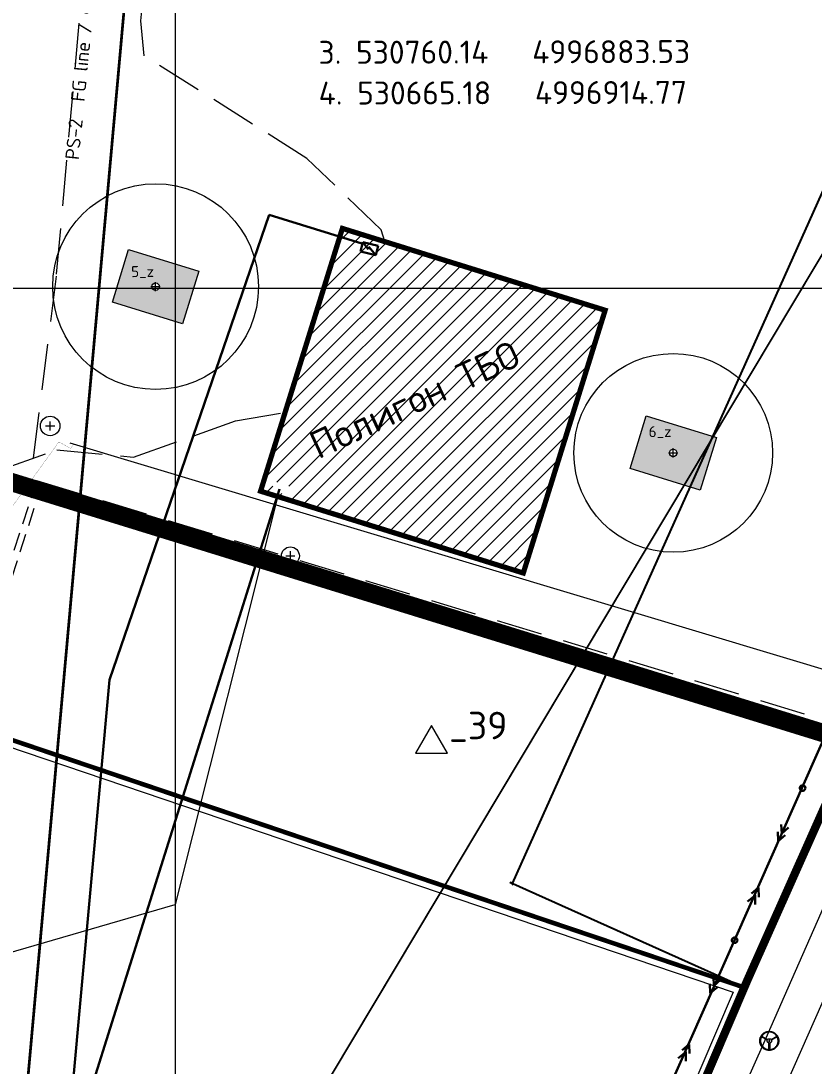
# Model space of a CAD drawing. Header units: millimetres. Extents: x 519 to 9564855, y -810 to 5021775.
# Drawn here: x 9530832 to 9531697, y 4996152 to 4997292 of the extents above; entities that cross this region are included whole.
import ezdxf

# ---------------------------------------------------------------- set-up
doc = ezdxf.new("R2010")
doc.units = ezdxf.units.MM
doc.header["$LTSCALE"] = 2
doc.header["$MEASUREMENT"] = 0
doc.header["$PDMODE"] = 2
doc.header["$PDSIZE"] = 5
for name, pattern in [('92051501$0$DASHED', [0.75, 0.5, -0.25]), ('92051501$0$GROUND2', [35, 25, -10]), ('DASHED', [0.75, 0.5, -0.25]), ('HIDDEN2', [4.7625, 3.175, -1.5875])]:
    doc.linetypes.add(name, pattern=pattern)
for name, color, linetype in [('CONTROL', 7, 'Continuous'), ('FIBERGLASS', 212, 'Continuous'), ('GRID_PULKOVO', 7, 'Continuous'), ('OilColl&Flowlines', 3, 'Continuous'), ('PPLINE_WAT', 7, 'WTR_LINE'), ('ROAD_ASF', 9, 'Continuous'), ('ROAD_FIELD', 255, '92051501$0$GROUND2'), ('ROAD_GROUND', 9, 'Continuous'), ('Скважины на 2020 год', 140, 'Continuous')]:
    doc.layers.add(name, color=color, linetype=linetype)
for name, color, linetype, lineweight in [('Land lease as of 24.06.2004', 47, 'HIDDEN2', 70), ('PPLINE_GAS', 4, 'GAS_LINE', 30), ('В.волж.подача', 171, 'Continuous', 30), ('Оптиковолоконный кабель', 220, 'CAB6', 20), ('Скв на 2025 допы от ХеКай', 204, 'Continuous', 0), ('Электро', 1, 'Continuous', 30), ('Электроснаб', 1, 'Continuous', 18), ('Электроснабжене', 1, 'Continuous', 18)]:
    doc.layers.add(name, color=color, linetype=linetype, lineweight=lineweight)
doc.styles.add('92051501$0$STANDARD', font='simplex.shx')
doc.styles.add('Elect', font='isocpeur.ttf')
doc.styles.add('Simplex_Т', font='simplex.shx', dxfattribs={"width": 0.7, "oblique": 10})
doc.styles.get("Standard").update_dxf_attribs({"font": 'isocpeur.ttf', "width": 0.5})
doc.linetypes.add('_GP_B3', pattern='A,100,-6,["В3",Standard,S=5,R=0,X=-3,Y=-2.5],-8', length=114)
doc.linetypes.add('CAB', pattern='A,0.7,-0.43403,["K",Standard,S=0.9,R=0,X=-0.4,Y=-0.3],-0.8', length=1.93403)
doc.linetypes.add('CAB6', pattern='A,0.9,-0.9,["6",Standard,S=0.9,R=0,X=-0.8,Y=-0.4],11', length=12.8)
doc.linetypes.add('GAS_LINE', pattern='A,0.5,-0.2,["G",92051501$0$STANDARD,S=0.1,R=0,X=-0.1,Y=-0.05],-0.05', length=0.75)
doc.linetypes.add('WTR_LINE', pattern='A,0.5,-0.2,["W",92051501$0$STANDARD,S=0.1,R=0,X=-0.1,Y=-0.05],-0.05', length=0.75)
doc.dimstyles.get("Standard").update_dxf_attribs({"dimtxt": 0.18, "dimasz": 0.18, "dimexe": 0.18, "dimexo": 0.0625, "dimgap": 0.09, "dimtad": 0, "dimtih": 1, "dimtoh": 1, "dimdec": 4, "dimzin": 0, "dimdsep": 46, "dimtxsty": 'Standard', "dimcen": 0.09, "dimadec": 0, "dimazin": 0, "dimtfac": 1, "dimtdec": 4, "dimtofl": 0, "dimtmove": 0, "dimatfit": 3, "dimfxl": 0, "dimtolj": 1, "dimtzin": 0, "dimarcsym": 0})

# ---------------------------------------------------------------- blocks, each defined once
blk = doc.blocks.new('_Oblique')
at = {"color": 0, "linetype": 'ByBlock', "lineweight": -2}
blk.add_line((-0.5, -0.5), (0.5, 0.5), dxfattribs=at)
blk = doc.blocks.new('*D68')
at = {"layer": 'DEFPOINTS', "color": 0, "lineweight": 0, "ltscale": 50, "transparency": 16777216}
for p in [(9532387.7, 4997953.3), (9531367.4, 4996350.9), (9531618.6, 4996238.2)]:
    blk.add_point(p, dxfattribs=at)
at = {"layer": 'Электроснабжене', "color": 0, "lineweight": -2, "ltscale": 50, "transparency": 16777216}
for p, q in [((9532136.5, 4998066), (9531367.4, 4996350.9)), ((9532385.4, 4997954.3), (9532134.2, 4998067)), ((9531616.3, 4996239.3), (9531365.1, 4996351.9))]:
    blk.add_line(p, q, dxfattribs=at)
at = {"layer": 'Электроснабжене', "color": 0, "lineweight": -2, "ltscale": 50, "transparency": 16777216, "xscale": 3, "yscale": 3, "zscale": 3}
for p, rotation in [((9532136.5, 4998066), 65.84631643761846), ((9531367.4, 4996350.9), 245.8463164376185)]:
    blk.add_blockref('_Oblique', p, dxfattribs=dict(at, rotation=rotation))
at = {"layer": 'Электроснабжене', "color": 0, "lineweight": 0, "ltscale": 50, "transparency": 16777216, "insert": (9531746.7, 4997210.8), "char_height": 8, "attachment_point": 5, "rotation": 65.8463, "style": 'Simplex_Т'}
blk.add_mtext('1879,63', dxfattribs=at)

msp = doc.modelspace()

# ---------------------------------------------------------------- hatches: boundary and pattern name
at = {"layer": 'Скв на 2025 допы от ХеКай', "linetype": 'ByBlock', "lineweight": 0, "ltscale": 50}
h = msp.add_hatch(dxfattribs=at)
h.set_pattern_fill('ANSI31', color=3, scale=100)
h.paths.add_polyline_path([(9531468.98, 4996976.06), (9531392.11125, 4997000), (9531230.88621, 4997000), (9531217.167, 4996903.064), (9531195.733, 4996877.901), (9531119.97304, 4996864.75481), (9531093.19, 4996778.77), (9531111.22885, 4996773.15135), (9531112.5449, 4996777.34335), (9531105.16321, 4996779.19904), (9531107.74085, 4996789.45255), (9531124.27515, 4996785.29598), (9531121.6975, 4996775.04247), (9531112.5449, 4996777.34335), (9531111.22885, 4996773.15135), (9531379.73, 4996689.52)])
h.paths.add_polyline_path([(9531230.88621, 4997000), (9531162.09998, 4997000), (9531119.97304, 4996864.75481), (9531195.733, 4996877.901), (9531217.167, 4996903.064)], flags=17)
h.paths.add_polyline_path([(9531235.17, 4997030.268), (9531228.64126, 4997050.91109), (9531182.44, 4997065.3), (9531162.09998, 4997000), (9531230.88621, 4997000)])
h.paths.add_polyline_path([(9531228.64126, 4997050.91109), (9531235.17, 4997030.268), (9531230.88621, 4997000), (9531392.11125, 4997000)])
h.paths.add_polyline_path([(9531152.50897, 4996803.07822), (9531383.62776, 4996910.85068), (9531364.59553, 4996951.66542), (9531133.47674, 4996843.89296)], flags=24)
at = {"layer": 'Скв на 2025 допы от ХеКай', "linetype": 'ByBlock', "lineweight": 0, "ltscale": 50, "true_color": 0xafd9aa}
h = msp.add_hatch(color=9, dxfattribs=at)
h.dxf.hatch_style = 1
h.paths.add_polyline_path([(9531000, 4997026.62813), (9530949.33464, 4997042.29276), (9530936.25864, 4997000), (9530975.0217, 4997000, -0.1142675654), (9530974.6049, 4997001.8, -1), (9530982.7951, 4997001.8, -0.1142675653), (9530982.3783, 4997000), (9531000, 4997000)])
h.paths.add_polyline_path([(9531000, 4997000), (9530982.3783, 4997000, -0.6239584419), (9530975.0217, 4997000), (9530936.25864, 4997000), (9530931.60465, 4996984.94723), (9531000, 4996963.80087)])
h.paths.add_polyline_path([(9531020.02832, 4997000), (9531000, 4997000), (9531000, 4996963.80087), (9531008.06536, 4996961.30724)])
h.paths.add_polyline_path([(9531025.79535, 4997018.65277), (9531000, 4997026.62813), (9531000, 4997000), (9531020.02832, 4997000)])
h = msp.add_hatch(color=9, dxfattribs=at)
h.dxf.hatch_style = 1
h.paths.add_polyline_path([(9531564.5, 4996845.32813), (9531513.83464, 4996860.99276), (9531500.75864, 4996818.7), (9531539.5217, 4996818.7, -0.1142675654), (9531539.1049, 4996820.5, -1), (9531547.2951, 4996820.5, -0.1142675653), (9531546.8783, 4996818.7), (9531564.5, 4996818.7)])
h.paths.add_polyline_path([(9531564.5, 4996818.7), (9531546.8783, 4996818.7, -0.6239584419), (9531539.5217, 4996818.7), (9531500.75864, 4996818.7), (9531496.10465, 4996803.64723), (9531564.5, 4996782.50087)])
h.paths.add_polyline_path([(9531584.52832, 4996818.7), (9531564.5, 4996818.7), (9531564.5, 4996782.50087), (9531572.56536, 4996780.00724)])
h.paths.add_polyline_path([(9531590.29535, 4996837.35277), (9531564.5, 4996845.32813), (9531564.5, 4996818.7), (9531584.52832, 4996818.7)])

# ---------------------------------------------------------------- linework, layer by layer
at = {"color": 0, "linetype": 'ByBlock', "lineweight": 0, "ltscale": 25}
for p, q in [((9531093.19, 4996778.77), (9531182.44, 4997065.3)), ((9531182.44, 4997065.3), (9531468.98, 4996976.06)), ((9531379.73, 4996689.52), (9531093.19, 4996778.77))]:
    msp.add_line(p, q, dxfattribs=at)
at = {"color": 11, "linetype": 'ByBlock', "lineweight": 0, "ltscale": 25}
msp.add_line((9531468.98, 4996976.06), (9531379.73, 4996689.52), dxfattribs=at)
at = {"color": 3, "linetype": 'ByBlock', "lineweight": 0, "ltscale": 25, "const_width": 5.7}
msp.add_lwpolyline([(9531182.44, 4997065.3), (9531093.19, 4996778.77), (9531379.73, 4996689.52), (9531468.98, 4996976.06), (9531182.44, 4997065.3)], close=True, dxfattribs=at)
at = {"color": 5, "linetype": 'ByBlock', "lineweight": 0, "ltscale": 50}
msp.add_circle((9530863.74, 4996849.88), 10.66592, dxfattribs=at)
at = {"color": 1, "linetype": 'ByBlock', "lineweight": 0, "ltscale": 50}
msp.add_circle((9531125.73, 4996708.2), 9.76526, dxfattribs=at)
at = {"color": 5, "linetype": 'ByBlock', "lineweight": 0, "ltscale": 50}
msp.add_point((9530863.74, 4996849.88), dxfattribs=at)
at = {"color": 1, "linetype": 'ByBlock', "lineweight": 0, "ltscale": 50}
msp.add_point((9531125.73, 4996708.2), dxfattribs=at)
at = {"layer": 'CONTROL', "lineweight": 0}
for p, q in [((9531279.69514, 4996523.19979), (9531262.28522, 4996493.18186)), ((9531279.69514, 4996523.19979), (9531262.28522, 4996493.18186)), ((9531297.10506, 4996493.18186), (9531279.69514, 4996523.19979)), ((9531297.10506, 4996493.18186), (9531279.69514, 4996523.19979)), ((9531262.28522, 4996493.18186), (9531297.10506, 4996493.18186)), ((9531262.28522, 4996493.18186), (9531297.10506, 4996493.18186))]:
    msp.add_line(p, q, dxfattribs=at)
at = {"layer": 'FIBERGLASS', "color": 5, "linetype": '92051501$0$DASHED', "lineweight": 0, "ltscale": 50}
for p, q in [((9530915.22401, 4997513.32628), (9530870.22401, 4997013.32628)), ((9530870.22401, 4997013.32628), (9530843.05875, 4996797.13824)), ((9532547.59633, 4996273.71071), (9530838.76864, 4996793.30111))]:
    msp.add_line(p, q, dxfattribs=at)
at = {"layer": 'FIBERGLASS', "color": 5, "linetype": '92051501$0$DASHED', "lineweight": 0, "ltscale": 20}
for p, q in [((9530849.38343, 4996790.07355), (9530804.71578, 4996655.51489)), ((9530855.20594, 4996788.59309), (9530813.26707, 4996657.57704))]:
    msp.add_line(p, q, dxfattribs=at)
at = {"layer": 'FIBERGLASS', "linetype": 'DASHED', "lineweight": 0, "ltscale": 0.07, "const_width": 3}
msp.add_lwpolyline([(9531540.34582, 5000089.45611), (9531403.32848, 4999707.55452), (9531323.07565, 4999487.02054), (9531270.637, 4999342.455), (9531204.137, 4999160.855), (9531080, 4998795), (9531073, 4998720), (9531007, 4998000), (9530962, 4997500), (9530917, 4997000), (9530872, 4996500), (9530827, 4996000), (9530808, 4995740)], dxfattribs=at)
at = {"layer": 'GRID_PULKOVO', "lineweight": 0}
for p, q in [((9531000, 5010000), (9531000, 4992000)), ((9519000, 4997000), (9533000, 4997000))]:
    msp.add_line(p, q, dxfattribs=at)
at = {"layer": 'Land lease as of 24.06.2004', "color": 34, "linetype": 'DASHED', "lineweight": 0, "ltscale": 50, "const_width": 20}
msp.add_lwpolyline([(9519654.3, 5003739.6), (9532971.6, 5004566.6), (9534671.1, 5001241.4), (9547648.8, 4998330.8), (9546800.6, 4994774.1), (9538599.5, 4994719.2), (9534700.1, 4995931.6), (9534118, 4994384.9), (9531927.8, 4994990.9), (9532139.5, 4996381.2), (9522290.1, 4999426.3), (9519885.3, 4999727), (9519654.3, 5003739.6)], dxfattribs=at)
at = {"layer": 'OilColl&Flowlines', "lineweight": 0, "const_width": 2}
msp.add_lwpolyline([(9530900.35441, 4995690.43429), (9531761.937, 4997130.955), (9532309.337, 4998062.555), (9532700.537, 4998799.355)], dxfattribs=at)
at = {"layer": 'OilColl&Flowlines', "lineweight": 0, "const_width": 5}
msp.add_lwpolyline([(9531439.05409, 4996594.24368, 1), (9531443.34344, 4996591.67435, 1)], format="xyb", close=True, dxfattribs=at)
at = {"layer": 'PPLINE_GAS', "lineweight": 0, "ltscale": 40}
for p, q in [((9532852.37379, 4998931.98504), (9531641.49981, 4996176.30691)), ((9531641.49981, 4996176.30691), (9531585.07857, 4996050.32604))]:
    msp.add_line(p, q, dxfattribs=at)
at = {"layer": 'PPLINE_GAS', "lineweight": 0}
for points in [[(9531647.96669, 4996189.67883), (9531647.96669, 4996189.67883), (9531648.49642, 4996189.66844), (9531649.01575, 4996189.6269), (9531649.53509, 4996189.55419), (9531650.04404, 4996189.4711), (9531650.5426, 4996189.34646), (9531651.03077, 4996189.21143), (9531651.51895, 4996189.04524), (9531651.98635, 4996188.85828), (9531652.44337, 4996188.65055), (9531652.88999, 4996188.42204), (9531653.32624, 4996188.17276), (9531653.75209, 4996187.9027), (9531654.15717, 4996187.61187), (9531654.55187, 4996187.30027), (9531654.92579, 4996186.97829), (9531655.28932, 4996186.63552), (9531655.63209, 4996186.27199), (9531655.96446, 4996185.89807), (9531656.27606, 4996185.50337), (9531656.56689, 4996185.09829), (9531656.83694, 4996184.67244), (9531657.08623, 4996184.23619), (9531657.31473, 4996183.78956), (9531657.53285, 4996183.33255), (9531657.71982, 4996182.85476), (9531657.886, 4996182.37697), (9531658.02103, 4996181.87841), (9531658.13528, 4996181.37985), (9531658.22876, 4996180.8709), (9531658.30147, 4996180.35156), (9531658.34302, 4996179.82184), (9531658.3534, 4996179.29212), (9531658.3534, 4996179.29212), (9531658.34302, 4996178.75201), (9531658.30147, 4996178.22229), (9531658.22876, 4996177.70295), (9531658.13528, 4996177.194), (9531658.02103, 4996176.69544), (9531657.886, 4996176.19688), (9531657.71982, 4996175.7087), (9531657.53285, 4996175.2413), (9531657.31473, 4996174.78429), (9531657.08623, 4996174.33766), (9531656.83694, 4996173.90142), (9531656.56689, 4996173.47556), (9531656.27606, 4996173.07048), (9531655.96446, 4996172.67578), (9531655.63209, 4996172.30186), (9531655.28932, 4996171.93833), (9531654.92579, 4996171.59557), (9531654.55187, 4996171.27358), (9531654.15717, 4996170.96198), (9531653.75209, 4996170.67115), (9531653.32624, 4996170.4011), (9531652.88999, 4996170.15181), (9531652.44337, 4996169.92331), (9531651.98635, 4996169.71557), (9531651.51895, 4996169.52861), (9531651.03077, 4996169.37281), (9531650.5426, 4996169.2274), (9531650.04404, 4996169.11314), (9531649.53509, 4996169.01966), (9531649.01575, 4996168.95734), (9531648.49642, 4996168.9158), (9531647.96669, 4996168.90541), (9531647.96669, 4996168.90541), (9531647.42658, 4996168.9158), (9531646.89686, 4996168.95734), (9531646.37753, 4996169.01966), (9531645.86858, 4996169.11314), (9531645.35963, 4996169.2274), (9531644.87145, 4996169.37281), (9531644.38328, 4996169.52861), (9531643.91588, 4996169.71557), (9531643.44847, 4996169.92331), (9531643.00185, 4996170.15181), (9531642.5656, 4996170.4011), (9531642.15014, 4996170.67115), (9531641.74505, 4996170.96198), (9531641.35036, 4996171.27358), (9531640.97644, 4996171.59557), (9531640.6129, 4996171.93833), (9531640.27014, 4996172.30186), (9531639.93777, 4996172.67578), (9531639.63655, 4996173.07048), (9531639.34572, 4996173.47556), (9531639.07567, 4996173.90142), (9531638.82639, 4996174.33766), (9531638.59788, 4996174.78429), (9531638.39015, 4996175.2413), (9531638.20319, 4996175.7087), (9531638.04739, 4996176.19688), (9531637.90197, 4996176.69544), (9531637.78772, 4996177.194), (9531637.69424, 4996177.70295), (9531637.63192, 4996178.22229), (9531637.59037, 4996178.75201), (9531637.57998, 4996179.29212), (9531637.57998, 4996179.29212), (9531637.59037, 4996179.82184), (9531637.63192, 4996180.35156), (9531637.69424, 4996180.8709), (9531637.78772, 4996181.37985), (9531637.90197, 4996181.87841), (9531638.04739, 4996182.37697), (9531638.20319, 4996182.85476), (9531638.39015, 4996183.33255), (9531638.59788, 4996183.78956), (9531638.82639, 4996184.23619), (9531639.07567, 4996184.67244), (9531639.34572, 4996185.09829), (9531639.63655, 4996185.50337), (9531639.93777, 4996185.89807), (9531640.27014, 4996186.27199), (9531640.6129, 4996186.63552), (9531640.97644, 4996186.97829), (9531641.35036, 4996187.30027), (9531641.74505, 4996187.61187), (9531642.15014, 4996187.9027), (9531642.5656, 4996188.17276), (9531643.00185, 4996188.42204), (9531643.44847, 4996188.65055), (9531643.91588, 4996188.85828), (9531644.38328, 4996189.04524), (9531644.87145, 4996189.21143), (9531645.35963, 4996189.34646), (9531645.86858, 4996189.4711), (9531646.37753, 4996189.55419), (9531646.89686, 4996189.6269), (9531647.42658, 4996189.66844), (9531647.96669, 4996189.67883)], [(9531647.56161, 4996176.90318), (9531647.56161, 4996176.90318), (9531647.32272, 4996176.98627), (9531647.09421, 4996177.07975), (9531646.8657, 4996177.20439), (9531646.65797, 4996177.33942), (9531646.46062, 4996177.49522), (9531646.28405, 4996177.66141), (9531646.11786, 4996177.84837), (9531645.98283, 4996178.04571), (9531645.85819, 4996178.25345), (9531645.75432, 4996178.47157), (9531645.68162, 4996178.70008), (9531645.62968, 4996178.93897), (9531645.60891, 4996179.18825), (9531645.6193, 4996179.43753), (9531645.66084, 4996179.68681), (9531645.73355, 4996179.94648), (9531639.53269, 4996183.8415), (9531639.53269, 4996183.8415), (9531639.39766, 4996183.59222), (9531639.27302, 4996183.34294), (9531639.15876, 4996183.08327), (9531639.0549, 4996182.8236), (9531638.95103, 4996182.55355), (9531638.85755, 4996182.27311), (9531638.77446, 4996182.00305), (9531638.70175, 4996181.71222), (9531638.63943, 4996181.43178), (9531638.58749, 4996181.14095), (9531638.53556, 4996180.85013), (9531638.5044, 4996180.5593), (9531638.47324, 4996180.25808), (9531638.45247, 4996179.95687), (9531638.44208, 4996179.65565), (9531638.44208, 4996179.35444), (9531638.45247, 4996179.05322), (9531638.47324, 4996178.75201), (9531638.49401, 4996178.44041), (9531638.53556, 4996178.13919), (9531638.57711, 4996177.83798), (9531638.63943, 4996177.53677), (9531638.70175, 4996177.23555), (9531638.77446, 4996176.93434), (9531638.85755, 4996176.63312), (9531638.95103, 4996176.34229), (9531639.0549, 4996176.05147), (9531639.16915, 4996175.76064), (9531639.29379, 4996175.46981), (9531639.42882, 4996175.18937), (9531639.57423, 4996174.90893), (9531639.73003, 4996174.62849), (9531639.73003, 4996174.62849), (9531639.88583, 4996174.35843), (9531640.06241, 4996174.09876), (9531640.22859, 4996173.8391), (9531640.41556, 4996173.58982), (9531640.6129, 4996173.35092), (9531640.81025, 4996173.11203), (9531641.0076, 4996172.88352), (9531641.22572, 4996172.6654), (9531641.43345, 4996172.45766), (9531641.66196, 4996172.24993), (9531641.89047, 4996172.05258), (9531642.12936, 4996171.86562), (9531642.36826, 4996171.67866), (9531642.60715, 4996171.51247), (9531642.85643, 4996171.34629), (9531643.1161, 4996171.19049), (9531643.36538, 4996171.03468), (9531643.63544, 4996170.89966), (9531643.8951, 4996170.76463), (9531644.16516, 4996170.63999), (9531644.43521, 4996170.52574), (9531644.71565, 4996170.42187), (9531644.98571, 4996170.318), (9531645.26615, 4996170.23491), (9531645.55698, 4996170.15181), (9531645.83742, 4996170.07911), (9531646.11786, 4996170.01679), (9531646.40869, 4996169.96485), (9531646.69952, 4996169.91292), (9531646.97996, 4996169.88176), (9531647.27078, 4996169.86099), (9531647.56161, 4996169.84021), (9531647.56161, 4996176.90318)], [(9531646.09709, 4996180.7151), (9531646.09709, 4996180.7151), (9531646.30482, 4996180.96438), (9531646.54371, 4996181.1825), (9531646.80338, 4996181.35907), (9531647.06305, 4996181.4941), (9531647.34349, 4996181.58758), (9531647.63432, 4996181.66029), (9531647.92515, 4996181.69145), (9531648.21597, 4996181.69145), (9531648.49642, 4996181.66029), (9531648.77686, 4996181.59797), (9531649.03653, 4996181.51488), (9531649.27542, 4996181.40062), (9531649.50393, 4996181.26559), (9531649.69089, 4996181.09941), (9531649.85708, 4996180.92283), (9531649.9921, 4996180.7151), (9531656.07871, 4996184.52702), (9531656.07871, 4996184.52702), (9531655.9333, 4996184.76592), (9531655.76711, 4996184.99442), (9531655.60093, 4996185.22293), (9531655.42435, 4996185.45144), (9531655.23739, 4996185.66956), (9531655.05043, 4996185.88768), (9531654.8427, 4996186.09541), (9531654.63496, 4996186.30315), (9531654.41684, 4996186.5005), (9531654.19872, 4996186.69784), (9531653.95983, 4996186.8848), (9531653.72093, 4996187.06138), (9531653.48204, 4996187.23795), (9531653.23276, 4996187.40414), (9531652.97309, 4996187.57033), (9531652.71342, 4996187.71574), (9531652.44337, 4996187.86116), (9531652.17331, 4996188.00657), (9531651.89287, 4996188.13121), (9531651.61243, 4996188.25585), (9531651.33199, 4996188.3701), (9531651.04116, 4996188.47397), (9531650.75033, 4996188.56745), (9531650.4595, 4996188.65055), (9531650.15829, 4996188.73364), (9531649.85708, 4996188.79596), (9531649.55586, 4996188.85828), (9531649.24426, 4996188.91021), (9531648.94304, 4996188.94137), (9531648.63144, 4996188.97253), (9531648.31984, 4996188.98292), (9531648.00824, 4996188.99331), (9531648.00824, 4996188.99331), (9531647.69664, 4996188.98292), (9531647.38504, 4996188.97253), (9531647.07344, 4996188.94137), (9531646.76184, 4996188.91021), (9531646.46062, 4996188.85828), (9531646.15941, 4996188.80635), (9531645.85819, 4996188.74403), (9531645.56736, 4996188.67132), (9531645.26615, 4996188.57784), (9531644.98571, 4996188.48436), (9531644.69488, 4996188.39088), (9531644.41444, 4996188.27662), (9531644.14438, 4996188.15198), (9531643.87433, 4996188.02734), (9531643.60428, 4996187.89232), (9531643.34461, 4996187.7469), (9531643.08494, 4996187.60149), (9531642.83566, 4996187.4353), (9531642.58638, 4996187.26911), (9531642.34748, 4996187.10293), (9531642.11898, 4996186.91596), (9531641.89047, 4996186.729), (9531641.67235, 4996186.54204), (9531641.45423, 4996186.33431), (9531641.24649, 4996186.12657), (9531641.04914, 4996185.91884), (9531640.86218, 4996185.70072), (9531640.67522, 4996185.47221), (9531640.49865, 4996185.2437), (9531640.32208, 4996185.0152), (9531640.16627, 4996184.7763), (9531640.01047, 4996184.52702), (9531646.09709, 4996180.7151)], [(9531650.35564, 4996179.94648), (9531650.35564, 4996179.94648), (9531650.41796, 4996179.67643), (9531650.44912, 4996179.40637), (9531650.44912, 4996179.14671), (9531650.42834, 4996178.89742), (9531650.3868, 4996178.64814), (9531650.32448, 4996178.40925), (9531650.231, 4996178.19113), (9531650.12713, 4996177.98339), (9531649.9921, 4996177.78605), (9531649.82592, 4996177.59909), (9531649.64934, 4996177.44328), (9531649.45199, 4996177.28748), (9531649.23387, 4996177.16284), (9531648.99498, 4996177.05898), (9531648.73531, 4996176.9655), (9531648.45487, 4996176.90318), (9531648.45487, 4996169.84021), (9531648.45487, 4996169.84021), (9531648.73531, 4996169.8506), (9531649.01575, 4996169.87137), (9531649.29619, 4996169.90253), (9531649.57663, 4996169.94408), (9531649.85708, 4996169.99601), (9531650.13752, 4996170.04795), (9531650.41796, 4996170.12065), (9531650.6984, 4996170.19336), (9531650.97884, 4996170.27645), (9531651.25928, 4996170.36994), (9531651.53972, 4996170.4738), (9531651.80978, 4996170.57767), (9531652.07983, 4996170.70231), (9531652.34989, 4996170.82695), (9531652.61994, 4996170.96198), (9531652.87961, 4996171.10739), (9531653.13928, 4996171.25281), (9531653.39894, 4996171.41899), (9531653.64822, 4996171.58518), (9531653.89751, 4996171.76175), (9531654.1364, 4996171.93833), (9531654.37529, 4996172.13568), (9531654.6038, 4996172.33302), (9531654.83231, 4996172.54076), (9531655.05043, 4996172.74849), (9531655.25816, 4996172.977), (9531655.4659, 4996173.20551), (9531655.66325, 4996173.4444), (9531655.85021, 4996173.6833), (9531656.03717, 4996173.93258), (9531656.20336, 4996174.19224), (9531656.36954, 4996174.4623), (9531656.36954, 4996174.4623), (9531656.52534, 4996174.74274), (9531656.67076, 4996175.02318), (9531656.80578, 4996175.31401), (9531656.93043, 4996175.59445), (9531657.03429, 4996175.88528), (9531657.13816, 4996176.18649), (9531657.23164, 4996176.47732), (9531657.31473, 4996176.76815), (9531657.38744, 4996177.06936), (9531657.46015, 4996177.37058), (9531657.51208, 4996177.66141), (9531657.55363, 4996177.96262), (9531657.58479, 4996178.26383), (9531657.61595, 4996178.56505), (9531657.62633, 4996178.85588), (9531657.63672, 4996179.15709), (9531657.63672, 4996179.45831), (9531657.61595, 4996179.74913), (9531657.59517, 4996180.03996), (9531657.56401, 4996180.34118), (9531657.53285, 4996180.632), (9531657.48092, 4996180.91245), (9531657.42899, 4996181.20327), (9531657.35628, 4996181.48372), (9531657.28357, 4996181.76416), (9531657.20048, 4996182.0446), (9531657.107, 4996182.32504), (9531657.01352, 4996182.59509), (9531656.89926, 4996182.85476), (9531656.78501, 4996183.12482), (9531656.66037, 4996183.38448), (9531656.52534, 4996183.63376), (9531650.35564, 4996179.94648)], [(9531648.04979, 4996179.94648), (9531648.04979, 4996179.94648), (9531647.91476, 4996179.9361), (9531647.79012, 4996179.89455), (9531647.68625, 4996179.83223), (9531647.58239, 4996179.75952), (9531647.50968, 4996179.65565), (9531647.44736, 4996179.55179), (9531647.40581, 4996179.42715), (9531647.39542, 4996179.29212), (9531647.39542, 4996179.29212), (9531647.40581, 4996179.15709), (9531647.44736, 4996179.04284), (9531647.50968, 4996178.92858), (9531647.58239, 4996178.8351), (9531647.68625, 4996178.75201), (9531647.79012, 4996178.70008), (9531647.91476, 4996178.65853), (9531648.04979, 4996178.64814), (9531648.04979, 4996178.64814), (9531648.18481, 4996178.65853), (9531648.29907, 4996178.70008), (9531648.41332, 4996178.75201), (9531648.5068, 4996178.8351), (9531648.5899, 4996178.92858), (9531648.64183, 4996179.04284), (9531648.68338, 4996179.15709), (9531648.69376, 4996179.29212), (9531648.69376, 4996179.29212), (9531648.68338, 4996179.42715), (9531648.64183, 4996179.55179), (9531648.5899, 4996179.65565), (9531648.5068, 4996179.75952), (9531648.41332, 4996179.83223), (9531648.29907, 4996179.89455), (9531648.18481, 4996179.9361), (9531648.04979, 4996179.94648)]]:
    msp.add_lwpolyline(points, dxfattribs=at)
at = {"layer": 'PPLINE_WAT', "lineweight": 0}
msp.add_lwpolyline([(9533000, 4999148.373), (9531626.10798, 4996040.89336)], dxfattribs=at)
at = {"layer": 'PPLINE_WAT', "color": 6, "linetype": '_GP_B3', "lineweight": 0, "ltscale": 0.01, "flags": 128}
msp.add_lwpolyline([(9535075.29588, 4997207.3991), (9535012.6, 4997001.7), (9532578, 4996322.4), (9530885.46025, 4996831.0564)], dxfattribs=at)
at = {"layer": 'ROAD_ASF', "lineweight": 0}
for points in [[(9532388.69187, 4997955.55213), (9531626.88229, 4996244.31022), (9531549.7596, 4996063.84356), (9531536.24992, 4996022.32843), (9531523.7975, 4995960.59094), (9531514.7978, 4995904.23349), (9531491.23558, 4995619.48997), (9531488.93664, 4995219.58967), (9531487.73686, 4995109.40983), (9531486.9367, 4994917.47179), (9531479.82397, 4994615.73152), (9531458.51016, 4994501.18241), (9531433.83969, 4994444.7054), (9531395.85622, 4994386.01285), (9531268.42539, 4994217.23957)], [(9532383.2105, 4997957.99232), (9531621.38265, 4996246.70937), (9531544.137, 4996065.955), (9531530.437, 4996023.855), (9531517.89182, 4995961.65761), (9531508.837, 4995904.955), (9531485.237, 4995619.755), (9531482.94145, 4995220.42956)]]:
    msp.add_lwpolyline(points, dxfattribs=at)
at = {"layer": 'ROAD_FIELD', "lineweight": 0}
for points in [[(9531228.64126, 4997050.91109), (9531224.557, 4997063.825), (9531143.614, 4997141.72), (9530966.27, 4997253.549), (9530962.475, 4997291.781), (9530983.685, 4997502.076), (9531000.987, 4997672.457), (9531006.91332, 4997727.53079), (9530970.541, 4997737.93)], [(9530377.66, 4996902.7), (9530439.814, 4996876.32), (9530578.924, 4996749.121), (9530701.44, 4996710.436), (9530811.64, 4996802.68), (9530870.87395, 4996824.01405), (9530954.473, 4996815.787), (9531065.78, 4996855.351), (9531119.97304, 4996864.75481)]]:
    msp.add_lwpolyline(points, dxfattribs=at)
at = {"layer": 'ROAD_GROUND', "color": 8, "lineweight": 0, "const_width": 9}
msp.add_lwpolyline([(9532385.95118, 4997956.77222), (9531624.12364, 4996245.48913), (9531546.9483, 4996064.89928), (9531533.34346, 4996023.09171), (9531520.84466, 4995961.12427), (9531511.8174, 4995904.59425), (9531488.23629, 4995619.62248), (9531485.93674, 4995219.61463), (9531484.73689, 4995109.42234), (9531483.93685, 4994917.5134), (9531476.83048, 4994616.04326), (9531455.62358, 4994502.06871), (9531431.18835, 4994446.1302), (9531393.39661, 4994387.73393), (9531266.03119, 4994219.04729)], dxfattribs=at)
at = {"layer": 'ROAD_GROUND', "color": 252, "lineweight": 0, "const_width": 5}
msp.add_lwpolyline([(9531618.57766, 4996238.24268), (9531615.50744, 4996239.27269), (9530715.47815, 4996543.46755), (9530715.47815, 4996543.46755)], dxfattribs=at)
at = {"layer": 'В.волж.подача', "linetype": 'ByBlock', "lineweight": 0, "ltscale": 50, "const_width": 0.2}
msp.add_lwpolyline([(9530497.33345, 4996443.30919), (9530670.71335, 4996551.90693), (9530873.26153, 4996832.46129), (9530886.00847, 4996825.42239), (9530889.18534, 4996829.9369)], dxfattribs=at)
at = {"layer": 'Оптиковолоконный кабель', "linetype": 'CAB', "lineweight": 0, "ltscale": 0.5, "elevation": -0.2948}
msp.add_lwpolyline([(9530698.021, 4996387.8875), (9530815.9838, 4996500.96403), (9531608.64241, 4996232.42652), (9531538.9847, 4996069.98458), (9531522.31059, 4996018.35826), (9531503.46429, 4995911.30612), (9531480.79672, 4995623.81873), (9531471.11056, 4995232.51409)], dxfattribs=at)
at = {"layer": 'Скв на 2025 допы от ХеКай', "color": 9, "linetype": 'ByBlock', "lineweight": 0, "ltscale": 50, "true_color": 0xafd9aa}
for centre, radius in [((9530978.7, 4997001.8), 112.18733), ((9531543.2, 4996820.5), 108.38101)]:
    msp.add_circle(centre, radius, dxfattribs=at)
at = {"layer": 'Скв на 2025 допы от ХеКай', "color": 0, "linetype": 'ByBlock', "lineweight": 0, "ltscale": 50}
for p in [(9530978.7, 4997001.8), (9531543.2, 4996820.5)]:
    msp.add_point(p, dxfattribs=at)
at = {"layer": 'Скважины на 2020 год', "color": 0, "linetype": 'ByBlock', "lineweight": 0, "ltscale": 50}
for points in [[(9530931.60465, 4996984.94723), (9530949.33464, 4997042.29276), (9531025.79535, 4997018.65277), (9531008.06536, 4996961.30724), (9530931.60465, 4996984.94723)], [(9531496.10465, 4996803.64723), (9531513.83464, 4996860.99276), (9531590.29535, 4996837.35277), (9531572.56536, 4996780.00724), (9531496.10465, 4996803.64723)]]:
    msp.add_lwpolyline(points, dxfattribs=at)
for centre in [(9530978.7, 4997001.8), (9531543.2, 4996820.5)]:
    msp.add_circle(centre, 4.0951, dxfattribs=at)
at = {"layer": 'Электро'}
for p, q in [((9533000.18214, 4999430.22753), (9531486.31914, 4996009.5866)), ((9531202.25705, 4997040.20395, 22.23435), (9531204.83469, 4997050.45746, 22.23435)), ((9531221.36898, 4997046.30089, 22.23435), (9531204.83469, 4997050.45746, 22.23435)), ((9531204.83469, 4997050.45746, 22.23435), (9531210.68311, 4997042.83238, 22.23435)), ((9531204.83469, 4997050.45746, 22.23435), (9531221.36898, 4997046.30089, 22.23435)), ((9531218.79134, 4997036.04737, 22.23435), (9531202.25705, 4997040.20395, 22.23435)), ((9531210.68311, 4997042.83238, 22.23435), (9531211.26221, 4997045.13598, 22.23435)), ((9531211.26221, 4997045.13598, 22.23435), (9531218.79134, 4997036.04737, 22.23435)), ((9531218.79134, 4997036.04737, 22.23435), (9531221.36898, 4997046.30089, 22.23435)), ((9531221.36898, 4997046.30089, 22.23435), (9531218.79134, 4997036.04737, 22.23435)), ((9531113.69208, 4996780.99746), (9530904.44, 4996114.47)), ((9531661.73679, 4996405.37497), (9531661.07355, 4996415.40211)), ((9531668.86434, 4996411.8194), (9531661.73679, 4996405.37497)), ((9531657.38312, 4996407.37707), (9531657.71177, 4996397.22603)), ((9531657.71177, 4996397.22603), (9531665.40304, 4996403.68899)), ((9531635.9122, 4996346.16651), (9531628.55552, 4996339.82746)), ((9531636.14134, 4996346.06114), (9531636.57544, 4996336.13938)), ((9531632.78549, 4996338.16002), (9531624.31962, 4996331.21994)), ((9531632.45091, 4996338.03611), (9531632.55043, 4996327.99043)), ((9531583.32134, 4996241.46345), (9531583.64999, 4996231.3124)), ((9531587.67501, 4996239.46135), (9531587.01177, 4996249.48849)), ((9531594.80256, 4996245.90578), (9531587.67501, 4996239.46135)), ((9531583.64999, 4996231.3124), (9531591.34126, 4996237.77537)), ((9531560.38092, 4996175.50022), (9531553.02424, 4996169.16117)), ((9531560.61006, 4996175.39485), (9531561.04416, 4996165.47308)), ((9531557.25421, 4996167.49373), (9531548.78834, 4996160.55364)), ((9531556.91963, 4996167.36981), (9531557.01915, 4996157.32413))]:
    msp.add_line(p, q, dxfattribs=at)
at = {"layer": 'Электро', "ltscale": 0.25}
for p, q in [((9531102.62304, 4997080.15191, 22.23435), (9530928.30668, 4996573.16241, 22.23435)), ((9531102.62304, 4997080.15191, 22.23435), (9531203.56309, 4997048.71052, 22.23435)), ((9530928.30668, 4996573.16241, 22.23435), (9530868.74698, 4995911.38803, 22.23435))]:
    msp.add_line(p, q, dxfattribs=at)
at = {"layer": 'Электро'}
for centre, start, end in [((9531684.30381, 4996454.98073), 355.90038894, 175.90038894), ((9531684.30381, 4996454.98073), 175.90038894, 355.90038894), ((9531610.24202, 4996289.0671), 175.90037947, 355.90037947), ((9531610.24202, 4996289.0671), 355.90037947, 175.90037947)]:
    msp.add_arc(centre, 3, start, end, dxfattribs=at)
at = {"layer": 'Электроснаб', "color": 1, "linetype": 'ByBlock', "lineweight": 0}
for p, q in [((9533000.18214, 4999430.22753), (9531486.31914, 4996009.5866)), ((9531113.69208, 4996780.99746), (9531000, 4996328)), ((9531661.73679, 4996405.37497), (9531661.07355, 4996415.40211)), ((9531668.86434, 4996411.8194), (9531661.73679, 4996405.37497)), ((9531657.38312, 4996407.37707), (9531657.71177, 4996397.22603)), ((9531657.71177, 4996397.22603), (9531665.40304, 4996403.68899)), ((9531635.9122, 4996346.16651), (9531628.55552, 4996339.82746)), ((9531636.14134, 4996346.06114), (9531636.57544, 4996336.13938)), ((9531632.78549, 4996338.16002), (9531624.31962, 4996331.21994)), ((9531632.45091, 4996338.03611), (9531632.55043, 4996327.99043)), ((9531583.32134, 4996241.46345), (9531583.64999, 4996231.3124)), ((9531587.67501, 4996239.46135), (9531587.01177, 4996249.48849)), ((9531594.80256, 4996245.90578), (9531587.67501, 4996239.46135)), ((9531583.64999, 4996231.3124), (9531591.34126, 4996237.77537)), ((9531560.38092, 4996175.50022), (9531553.02424, 4996169.16117)), ((9531560.61006, 4996175.39485), (9531561.04416, 4996165.47308)), ((9531557.25421, 4996167.49373), (9531548.78834, 4996160.55364)), ((9531556.91963, 4996167.36981), (9531557.01915, 4996157.32413))]:
    msp.add_line(p, q, dxfattribs=at)
at = {"layer": 'Электроснаб', "linetype": 'ByBlock', "lineweight": 0, "ltscale": 50}
msp.add_line((9530663.45042, 4996229.94534), (9531000, 4996328), dxfattribs=at)
at = {"layer": 'Электроснаб', "color": 1, "linetype": 'ByBlock', "lineweight": 0}
for centre, start, end in [((9531684.30381, 4996454.98073), 355.90038894, 175.90038894), ((9531684.30381, 4996454.98073), 175.90038894, 355.90038894), ((9531610.24202, 4996289.0671), 175.90037947, 355.90037947), ((9531610.24202, 4996289.0671), 355.90037947, 175.90037947)]:
    msp.add_arc(centre, 3, start, end, dxfattribs=at)
at = {"layer": 'Электроснабжене', "color": 1, "linetype": 'ByBlock', "lineweight": 0}
for p, q in [((9534101.79379, 5001919.36816), (9531486.31914, 4996009.5866)), ((9531661.73679, 4996405.37497), (9531661.07355, 4996415.40211)), ((9531668.86434, 4996411.8194), (9531661.73679, 4996405.37497)), ((9531657.38312, 4996407.37707), (9531657.71177, 4996397.22603)), ((9531657.71177, 4996397.22603), (9531665.40304, 4996403.68899)), ((9531635.9122, 4996346.16651), (9531628.55552, 4996339.82746)), ((9531636.14134, 4996346.06114), (9531636.57544, 4996336.13938)), ((9531632.78549, 4996338.16002), (9531624.31962, 4996331.21994)), ((9531632.45091, 4996338.03611), (9531632.55043, 4996327.99043)), ((9531583.32134, 4996241.46345), (9531583.64999, 4996231.3124)), ((9531587.67501, 4996239.46135), (9531587.01177, 4996249.48849)), ((9531594.80256, 4996245.90578), (9531587.67501, 4996239.46135)), ((9531583.64999, 4996231.3124), (9531591.34126, 4996237.77537)), ((9531560.38092, 4996175.50022), (9531553.02424, 4996169.16117)), ((9531560.61006, 4996175.39485), (9531561.04416, 4996165.47308)), ((9531557.25421, 4996167.49373), (9531548.78834, 4996160.55364)), ((9531556.91963, 4996167.36981), (9531557.01915, 4996157.32413))]:
    msp.add_line(p, q, dxfattribs=at)
for centre, start, end in [((9531684.30381, 4996454.98073), 355.90038894, 175.90038894), ((9531684.30381, 4996454.98073), 175.90038894, 355.90038894), ((9531610.24202, 4996289.0671), 175.90037947, 355.90037947), ((9531610.24202, 4996289.0671), 355.90037947, 175.90037947)]:
    msp.add_arc(centre, 3, start, end, dxfattribs=at)

# ---------------------------------------------------------------- texts
at = {"color": 0, "lineweight": 0, "style": 'Elect'}
msp.add_text('Полигон ТБО', height=30, rotation=24.99999999, dxfattribs=at).set_placement((9531156.12979, 4996813.07331))
at = {"layer": 'CONTROL', "lineweight": 0, "style": 'Elect'}
msp.add_text(' _39', height=30.011925, rotation=0.00000003, dxfattribs=at).set_placement((9531279.69514, 4996508.19083))
at = {"layer": 'FIBERGLASS', "color": 0, "lineweight": 0, "style": 'Elect'}
msp.add_text('PS-2  FG line / ФГ Линия ЦДН-2', height=15, rotation=84.45313149, dxfattribs=at).set_placement((9530895.05239, 4997139.58055))
at = {"layer": 'Скважины на 2020 год', "color": 5, "linetype": 'ByBlock', "lineweight": 0, "style": 'Elect'}
for s, p in [('3. 530760.14   4996883.53', (9531156.45295, 4997244.80052)), ('4. 530665.18   4996914.77', (9531156.49205, 4997200.28563))]:
    msp.add_text(s, height=25, rotation=0.13265792, dxfattribs=at).set_placement(p)
at = {"layer": 'Скважины на 2020 год', "color": 0, "linetype": 'ByBlock', "lineweight": 0, "style": 'Elect'}
for s, p in [('5_z', (9530952.0966, 4997012.11802)), ('6_z', (9531516.4803, 4996837.61658))]:
    msp.add_text(s, height=12, rotation=0.71913204, dxfattribs=at).set_placement(p)

# ---------------------------------------------------------------- dimensions: what is measured, and where the dimension line sits
at = {"layer": 'Электроснабжене', "color": 1, "lineweight": 0, "ltscale": 50}
dim = msp.add_aligned_dim(p1=(9532387.6961, 4997953.31546), p2=(9531618.57766, 4996238.24268), distance=-275.32147, dimstyle='Standard', override={"dimtxt": 8, "dimasz": 3, "dimexe": 2.5, "dimexo": 2.5, "dimgap": 1, "dimtad": 1, "dimtih": 0, "dimtoh": 0, "dimdec": 2, "dimzin": 8, "dimdsep": 44, "dimtxsty": 'Simplex_Т', "dimblk": 'Oblique', "dimcen": 50, "dimtdec": 2, "dimtofl": 1, "dimfxl": 5, "dimtolj": 0, "dimtzin": 8}, dxfattribs=at)
dim.commit()
dim.dimension.update_dxf_attribs({"geometry": '*D68', "text_midpoint": (9531746.66202, 4997210.79433)})

doc.saveas('drawing.dxf')
